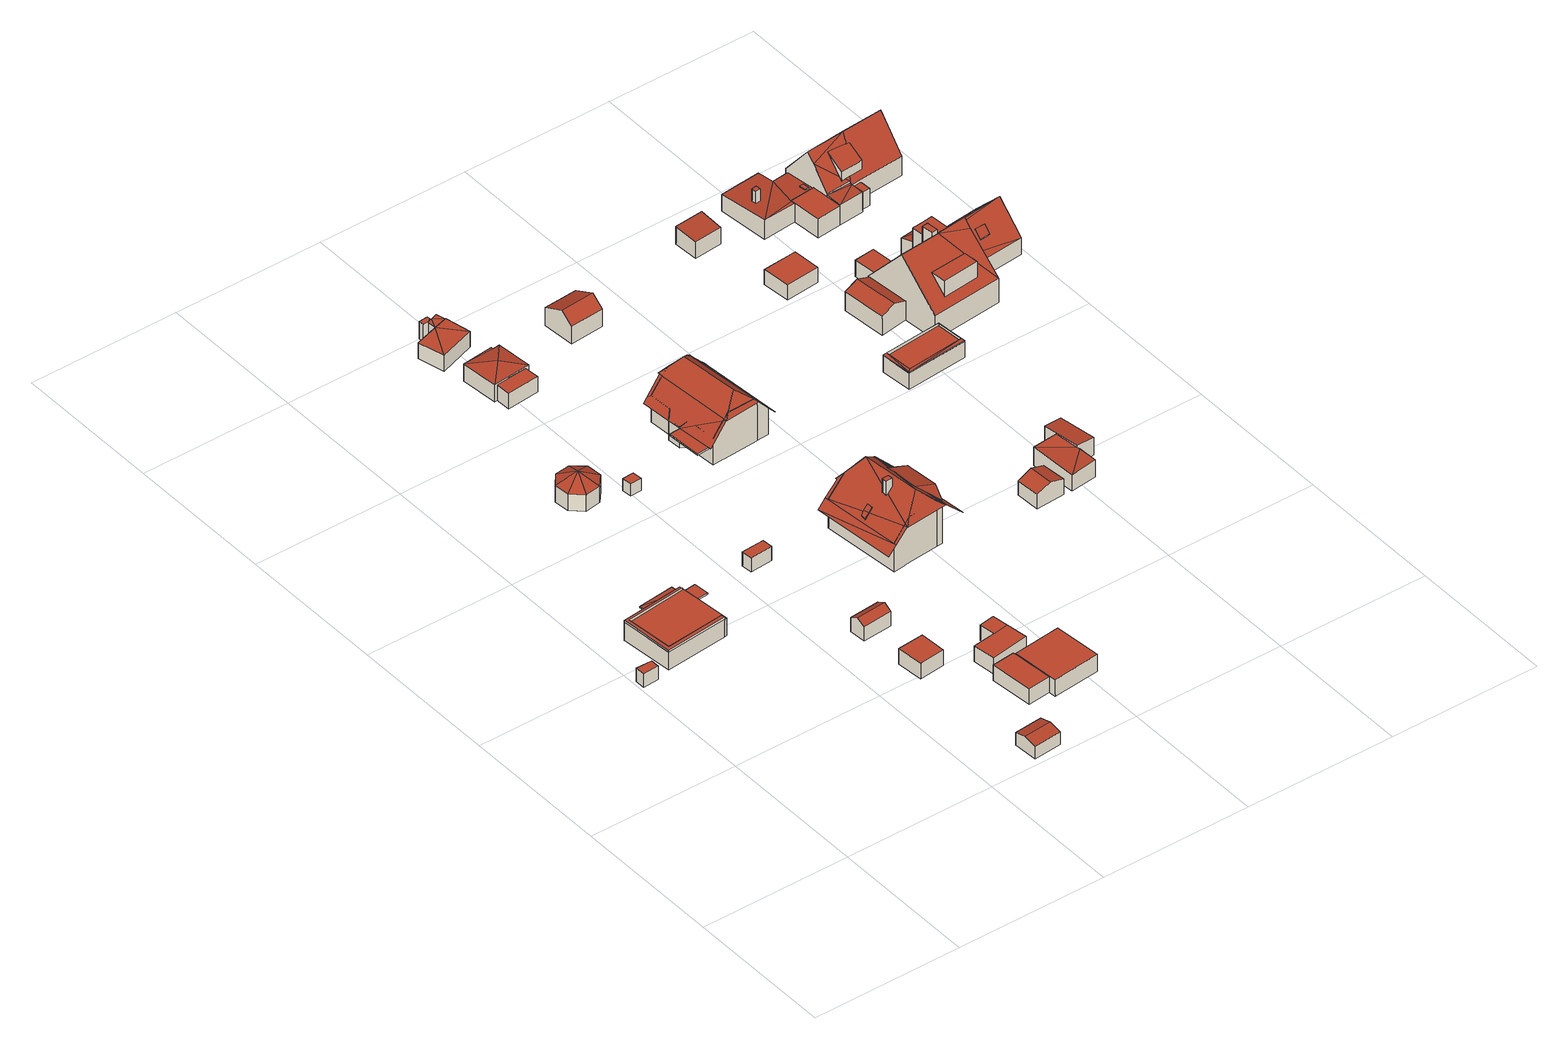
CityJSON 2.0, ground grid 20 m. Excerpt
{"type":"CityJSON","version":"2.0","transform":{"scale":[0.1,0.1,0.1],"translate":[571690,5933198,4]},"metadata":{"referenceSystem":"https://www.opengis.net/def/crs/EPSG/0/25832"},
"CityObjects":{
"building1":{"type":"Building","attributes":{"Grundfläche 2D":"2.508055","Grundhöhe NN":"5.512"},"geometry":[{"type":"Solid","lod":"3","boundaries":[[[[0,1,2,3]],[[4,5,3,2]],[[5,6,0,3]],[[6,7,1,0]],[[7,4,2,1]],[[7,6,5,4]]]],"semantics":{"surfaces":[{"type":"RoofSurface"},{"type":"WallSurface"},{"type":"GroundSurface"}],"values":[[0,1,1,1,1,2]]}}]},
"building2":{"type":"Building","attributes":{"Grundfläche 2D":"62.006761","Grundhöhe NN":"5.382"},"children":["building2-1","building2-2","building2-3"],"geometry":[{"type":"Solid","lod":"3","boundaries":[[[[8,9,10,11,12,13,14,15]],[[15,14,16,17,18,19]],[[15,19,18,17,20,8]],[[21,10,9,8,20,22]],[[11,10,21,23]],[[12,11,23,24]],[[13,12,24,25]],[[14,13,25,16]],[[20,17,16,25,24,23,21,22]]]],"semantics":{"surfaces":[{"type":"RoofSurface"},{"type":"WallSurface"},{"type":"GroundSurface"}],"values":[[0,1,1,1,1,1,1,1,2]]}}]},
"building2-1":{"type":"BuildingInstallation","parents":["building2"],"geometry":[{"type":"MultiSurface","lod":"3","boundaries":[[[26,27,28,29,30,31,32,33,34,35]],[[15,8,30,29]],[[8,9,10,32,31,30]],[[10,11,33,32]],[[11,36,34,33]],[[35,34,36,37]],[[26,35,37,38]],[[38,39,27,26]],[[39,14,15,29,28,27]]],"semantics":{"surfaces":[{"type":"RoofSurface"},{"type":"WallSurface"}],"values":[0,1,1,1,1,1,1,1,1]}}]},
"building2-2":{"type":"BuildingInstallation","parents":["building2"],"geometry":[{"type":"MultiSurface","lod":"3","boundaries":[[[40,19,41]],[[42,19,40]],[[18,43,41,19]],[[43,44,40,41]],[[44,45,42,40]],[[45,18,19,42]],[[45,44,43,18]]],"semantics":{"surfaces":[{"type":"RoofSurface"},{"type":"WallSurface"},{"type":"OuterCeilingSurface"}],"values":[0,0,1,1,1,1,2]}}]},
"building2-3":{"type":"BuildingInstallation","parents":["building2"],"geometry":[{"type":"MultiSurface","lod":"3","boundaries":[[[46,47,48,49]],[[50,51,49,48]],[[51,52,46,49]],[[52,53,47,46]],[[53,50,48,47]],[[53,52,51,50]]],"semantics":{"surfaces":[{"type":"RoofSurface"},{"type":"WallSurface"},{"type":"OuterCeilingSurface"}],"values":[0,1,1,1,1,2]}}]},
"building3":{"type":"Building","attributes":{"Grundfläche 2D":"11.785662","Grundhöhe NN":"5.277"},"geometry":[{"type":"Solid","lod":"3","boundaries":[[[[54,55,56,57]],[[58,55,54,59]],[[57,56,60,61]],[[59,54,57,61,62]],[[58,59,62,63]],[[60,56,55,58,63]],[[62,61,60,63]]]],"semantics":{"surfaces":[{"type":"RoofSurface"},{"type":"WallSurface"},{"type":"GroundSurface"}],"values":[[0,0,1,1,1,1,2]]}}]},
"building4":{"type":"Building","attributes":{"Grundfläche 2D":"12.159135","Grundhöhe NN":"5.161"},"geometry":[{"type":"Solid","lod":"3","boundaries":[[[[64,65,66,67]],[[68,69,67,66]],[[69,70,64,67]],[[70,71,65,64]],[[71,68,66,65]],[[71,70,69,68]]]],"semantics":{"surfaces":[{"type":"RoofSurface"},{"type":"WallSurface"},{"type":"GroundSurface"}],"values":[[0,1,1,1,1,2]]}}]},
"building5":{"type":"Building","attributes":{"Grundfläche 2D":"20.282658","Grundhöhe NN":"5.323"},"geometry":[{"type":"Solid","lod":"3","boundaries":[[[[72,73,74]],[[72,75,73]],[[72,74,76]],[[72,76,77]],[[72,77,78]],[[72,78,79]],[[72,79,80]],[[72,80,75]],[[81,82,74,73]],[[82,83,76,74]],[[83,84,77,76]],[[84,85,78,77]],[[85,86,79,78]],[[86,87,80,79]],[[87,88,75,80]],[[88,81,73,75]],[[83,82,81,88,87,86,85,84]]]],"semantics":{"surfaces":[{"type":"RoofSurface"},{"type":"WallSurface"},{"type":"GroundSurface"}],"values":[[0,0,0,0,0,0,0,0,1,1,1,1,1,1,1,1,2]]}}]},
"building6":{"type":"Building","attributes":{"Grundfläche 2D":"8.874611","Grundhöhe NN":"5.173"},"geometry":[{"type":"Solid","lod":"3","boundaries":[[[[89,90,91,92]],[[93,89,92,94]],[[94,92,91,95,96]],[[93,94,96,97]],[[90,89,93,97,98]],[[91,90,98,95]],[[96,95,98,97]]]],"semantics":{"surfaces":[{"type":"RoofSurface"},{"type":"WallSurface"},{"type":"GroundSurface"}],"values":[[0,0,1,1,1,1,2]]}}]},
"building7":{"type":"Building","attributes":{"Grundfläche 2D":"4.283038","Grundhöhe NN":"4.971"},"geometry":[{"type":"Solid","lod":"3","boundaries":[[[[99,100,101,102]],[[103,104,102,101]],[[104,105,99,102]],[[105,106,100,99]],[[106,103,101,100]],[[106,105,104,103]]]],"semantics":{"surfaces":[{"type":"RoofSurface"},{"type":"WallSurface"},{"type":"GroundSurface"}],"values":[[0,1,1,1,1,2]]}}]},
"building8":{"type":"Building","attributes":{"Grundfläche 2D":"58.211767","Grundhöhe NN":"5.163"},"geometry":[{"type":"Solid","lod":"3","boundaries":[[[[107,108,109,110]],[[111,112,113,114,115]],[[107,116,117,112,108]],[[118,109,108,112,111,119]],[[110,109,118,120]],[[107,110,120,116]],[[113,112,117,121]],[[114,113,121,122]],[[115,114,122,123]],[[111,115,123,119]],[[119,123,122,121,117,116,120,118]]]],"semantics":{"surfaces":[{"type":"RoofSurface"},{"type":"WallSurface"},{"type":"GroundSurface"}],"values":[[0,0,1,1,1,1,1,1,1,1,2]]}}]},
"building9":{"type":"Building","attributes":{"Grundfläche 2D":"19.921319","Grundhöhe NN":"5.163"},"geometry":[{"type":"Solid","lod":"3","boundaries":[[[[124,125,126,127]],[[128,129,126,125,130]],[[127,126,131,132]],[[124,127,132,133]],[[125,124,133,134]],[[130,125,134,135]],[[128,130,135,136]],[[129,128,136,137]],[[129,137,131,126]],[[137,136,135,134,133,132,131]]]],"semantics":{"surfaces":[{"type":"RoofSurface"},{"type":"WallSurface"},{"type":"GroundSurface"}],"values":[[0,0,1,1,1,1,1,1,1,2]]}}]},
"building10":{"type":"Building","attributes":{"Grundfläche 2D":"1.951425","Grundhöhe NN":"5.041"},"geometry":[{"type":"Solid","lod":"3","boundaries":[[[[138,139,140,141]],[[142,143,141,140]],[[143,144,138,141]],[[144,145,139,138]],[[145,142,140,139]],[[145,144,143,142]]]],"semantics":{"surfaces":[{"type":"RoofSurface"},{"type":"WallSurface"},{"type":"GroundSurface"}],"values":[[0,1,1,1,1,2]]}}]},
"building11":{"type":"Building","attributes":{"Grundfläche 2D":"8.244322","Grundhöhe NN":"5.201"},"geometry":[{"type":"Solid","lod":"3","boundaries":[[[[146,147,148,149]],[[150,151,149,148]],[[151,152,146,149]],[[152,153,147,146]],[[153,150,148,147]],[[153,152,151,150]]]],"semantics":{"surfaces":[{"type":"RoofSurface"},{"type":"WallSurface"},{"type":"GroundSurface"}],"values":[[0,1,1,1,1,2]]}}]},
"building12":{"type":"Building","attributes":{"Grundfläche 2D":"25.301814","Grundhöhe NN":"5.186"},"geometry":[{"type":"Solid","lod":"3","boundaries":[[[[154,155,156,157]],[[157,156,158]],[[159,155,154]],[[160,156,155]],[[158,156,160]],[[154,157,161,162]],[[159,154,162,163]],[[155,159,163,164]],[[160,155,164,165]],[[158,160,165,166]],[[157,158,166,161]],[[165,164,163,162,161,166]]]],"semantics":{"surfaces":[{"type":"RoofSurface"},{"type":"WallSurface"},{"type":"GroundSurface"}],"values":[[0,0,0,0,0,1,1,1,1,1,1,2]]}}]},
"building13":{"type":"Building","attributes":{"Grundfläche 2D":"18.310745","Grundhöhe NN":"5.085"},"geometry":[{"type":"Solid","lod":"3","boundaries":[[[[167,168,169,170]],[[171,169,168]],[[171,168,172]],[[170,169,173,174]],[[175,172,168,167,170,174,176]],[[171,172,175,177]],[[169,171,177,173]],[[176,174,173,177,175]]]],"semantics":{"surfaces":[{"type":"RoofSurface"},{"type":"WallSurface"},{"type":"GroundSurface"}],"values":[[0,0,0,1,1,1,1,2]]}}]},
"building14":{"type":"Building","attributes":{"Grundfläche 2D":"0.806974","Grundhöhe NN":"4.992"},"geometry":[{"type":"Solid","lod":"3","boundaries":[[[[178,179,180,181,182,183]],[[180,179,184,185]],[[181,180,185,186]],[[182,181,186,187]],[[183,182,187,188]],[[178,183,188,189]],[[179,178,189,184]],[[188,187,186,185,184,189]]]],"semantics":{"surfaces":[{"type":"RoofSurface"},{"type":"WallSurface"},{"type":"GroundSurface"}],"values":[[0,1,1,1,1,1,1,2]]}}]},
"building15":{"type":"Building","attributes":{"Grundfläche 2D":"2.112797","Grundhöhe NN":"4.996"},"geometry":[{"type":"Solid","lod":"3","boundaries":[[[[167,190,168]],[[168,190,191,192]],[[193,190,167]],[[167,168,194,195]],[[193,167,195,196]],[[189,188,192,191,190,193,196,197]],[[168,192,188,194]],[[197,196,195,194,188,189]]]],"semantics":{"surfaces":[{"type":"RoofSurface"},{"type":"WallSurface"},{"type":"GroundSurface"}],"values":[[0,0,0,1,1,1,1,2]]}}]},
"building16":{"type":"Building","attributes":{"Grundfläche 2D":"90.891663","Grundhöhe NN":"5.380"},"children":["building16-1","building16-2"],"geometry":[{"type":"MultiSurface","lod":"3","boundaries":[[[198,199,200,201,202,203]],[[204,205,206,207,201,200,208]],[[209,210,211,207,206,205,212,213,214,215,216,217,218]],[[219,220,221,222,209,218,217]],[[223,224,225,226,227,228,229,230,231,232]],[[233,234,224]],[[235,236,208,200,237,199,202,238,239,240,241,242,243,222,244,219,217,216,245,246,247,248,249,250]],[[208,236,235,251,204]],[[213,245,216,215,214]],[[252,253,247,246,245]],[[254,245,213,212,205,204,251,235,255,256]],[[229,228,227,226,225,257,258,259,254,260,261,262,230]],[[223,232,231,230,233,224]],[[263,257,225,264,265]],[[259,258,257,263,265,245,254]],[[199,237,200]],[[254,256,255,261,260]],[[263,265,263,257]],[[245,265,264,253,252]],[[238,202,201,207,211,210,209,222,243,242,241,240,239]],[[266,267,231,229,268,260,256,269,251,236,237,270,271,272]],[[223,232,231,267,273]],[[274,275,276,277,252,265,263,257,226,223,273,278]],[[279,246,252,277,280]],[[281,219,279,280,282]],[[283,284,285,286,287,281,282,288]],[[289,290,285,284,291]],[[292,293,289,291,294]],[[295,296,292,294,297]],[[298,295,297,299]],[[271,270,199,300,298,299]],[[288,282,280,277,276,275,274,278,273,267,266,272,271,299,297,294,291,284,283]],[[287,244,287,286,285,290,289,293,292,296,295,298,300,239,199,270,237,236,251,235,250,249,248,247,219]],[[253,246,247]],[[279,219,281,287,219,247,246]],[[287,244,287,281]],[[239,300,199]],[[251,269,256,255,235]],[[255,256,260,261]],[[261,260,268,229,230,262]],[[231,232,234,233,230]],[[229,231,230]],[[224,234,232,223]],[[223,226,225,224]],[[226,257,225]],[[253,264,265,252]],[[252,246,253]]],"semantics":{"surfaces":[{"type":"RoofSurface"},{"type":"WallSurface"},{"type":"GroundSurface"}],"values":[0,0,0,0,0,0,0,0,0,0,0,0,0,0,0,0,0,0,0,1,1,1,1,1,1,1,1,1,1,1,1,2,0,0,0,0,0,0,0,0,0,0,0,0,0,0,0]}}]},
"building16-1":{"type":"BuildingInstallation","parents":["building16"],"geometry":[{"type":"MultiSurface","lod":"3","boundaries":[[[301,302,303,304]],[[305,302,301,306]],[[307,308,305,306]],[[309,303,302,305,308,227]],[[309,310,304,303]],[[307,306,301,304,310,228]]],"semantics":{"surfaces":[{"type":"RoofSurface"},{"type":"WallSurface"}],"values":[0,0,1,1,1,1]}}]},
"building16-2":{"type":"BuildingInstallation","parents":["building16"],"geometry":[{"type":"MultiSurface","lod":"3","boundaries":[[[311,312,313,314]],[[259,315,312,311,316]],[[315,317,313,312]],[[258,318,314,313,317]],[[318,316,311,314]]],"semantics":{"surfaces":[{"type":"RoofSurface"},{"type":"WallSurface"}],"values":[0,1,1,1,1]}}]},
"building17":{"type":"Building","attributes":{"Grundfläche 2D":"82.713298","Grundhöhe NN":"5.470"},"children":["building17-1","building17-2"],"geometry":[{"type":"MultiSurface","lod":"3","boundaries":[[[319,320,321,322,323,324,325,326,327,328]],[[329,330,331,332,328,327,333,334,333,335,336,337]],[[337,336,337,338,339,340,330,329]],[[341,340,339,338,337,336,342,343]],[[341,343,342,344,345,340]],[[328,332,331,320,319]],[[324,323,322,321,346,347,348,349,350]],[[350,349,348,351,324]],[[326,325,335,333,327]],[[352,353,354,355,356,357]],[[349,353,352,357,356,358,359]],[[360,361,362,337,334,333,326,363,364,323,350,359,358,365]],[[343,337,362,366]],[[341,343,366,367]],[[368,369,370,371,322,372,319,332,373,329,339,341,367,374]],[[375,370,369,376]],[[377,375,376,378]],[[354,379,377,378,380,355]],[[380,378,376,369,368,374,367,366,362,361,360,365,358,356,355]],[[330,329,373,332,331]],[[329,330,340,339]],[[331,332,319,320]],[[372,322,321,320,319]],[[346,321,322,371,370,375,377,379,354,353,349,359,350,323,324,351,348,347]],[[363,326,325,324,323,364]],[[325,326,333,335]],[[333,334,337,336,335]],[[336,337,343,342]],[[341,339,340]]],"semantics":{"surfaces":[{"type":"RoofSurface"},{"type":"WallSurface"},{"type":"GroundSurface"}],"values":[0,0,0,0,0,0,0,0,0,1,1,1,1,1,1,1,1,1,2,0,0,0,0,0,0,0,0,0,0]}}]},
"building17-1":{"type":"BuildingInstallation","parents":["building17"],"geometry":[{"type":"MultiSurface","lod":"3","boundaries":[[[381,382,383,384,385]],[[381,385,386]],[[387,338,388,386,385,384]],[[389,387,384,383]],[[388,390,382,381,386]],[[390,389,383,382]]],"semantics":{"surfaces":[{"type":"RoofSurface"},{"type":"WallSurface"}],"values":[0,0,1,1,1,1]}}]},
"building17-2":{"type":"BuildingInstallation","parents":["building17"],"geometry":[{"type":"MultiSurface","lod":"3","boundaries":[[[391,392,393,394,352]],[[394,395,357,352]],[[396,397,392,391]],[[393,392,397,398]],[[398,395,394,393]],[[352,357,396,391]],[[395,398,397,396,357]]],"semantics":{"surfaces":[{"type":"RoofSurface"},{"type":"WallSurface"},{"type":"OuterCeilingSurface"}],"values":[0,1,1,1,1,1,2]}}]},
"building18":{"type":"Building","attributes":{"Grundfläche 2D":"19.688882","Grundhöhe NN":"5.358"},"geometry":[{"type":"Solid","lod":"3","boundaries":[[[[399,400,401,402]],[[403,399,402,404]],[[404,402,401,405,406]],[[403,404,406,407]],[[400,399,403,407,408]],[[401,400,408,405]],[[406,405,408,407]]]],"semantics":{"surfaces":[{"type":"RoofSurface"},{"type":"WallSurface"},{"type":"GroundSurface"}],"values":[[0,0,1,1,1,1,2]]}}]},
"building19":{"type":"Building","attributes":{"Grundfläche 2D":"12.025343","Grundhöhe NN":"5.347"},"geometry":[{"type":"Solid","lod":"3","boundaries":[[[[409,410,411,412]],[[413,409,412,414]],[[414,412,411,415,416]],[[413,414,416,417]],[[410,409,413,417,418]],[[411,410,418,415]],[[416,415,418,417]]]],"semantics":{"surfaces":[{"type":"RoofSurface"},{"type":"WallSurface"},{"type":"GroundSurface"}],"values":[[0,0,1,1,1,1,2]]}}]},
"building20":{"type":"Building","attributes":{"Grundfläche 2D":"34.593284","Grundhöhe NN":"5.346"},"geometry":[{"type":"Solid","lod":"3","boundaries":[[[[419,420,421]],[[422,419,421,423]],[[422,423,424]],[[425,426,427,428]],[[421,420,429,430]],[[423,421,430,431]],[[424,423,431,432]],[[419,422,424,432,433]],[[426,425,434,435]],[[427,426,435,436]],[[419,428,427,436,429,420]],[[428,419,433,434,425]],[[436,435,434,433,432,431,430,429]]]],"semantics":{"surfaces":[{"type":"RoofSurface"},{"type":"WallSurface"},{"type":"GroundSurface"}],"values":[[0,0,0,0,1,1,1,1,1,1,1,1,2]]}}]},
"building21":{"type":"Building","attributes":{"Grundfläche 2D":"34.370645","Grundhöhe NN":"5.503"},"children":["building21-1","building21-2"],"geometry":[{"type":"Solid","lod":"3","boundaries":[[[[437,438,439,440]],[[441,442,440,439]],[[442,443,437,440]],[[443,444,438,437]],[[444,441,439,438]],[[444,443,442,441]]]],"semantics":{"surfaces":[{"type":"RoofSurface"},{"type":"WallSurface"},{"type":"GroundSurface"}],"values":[[0,1,1,1,1,2]]}}]},
"building21-1":{"type":"BuildingInstallation","parents":["building21"],"geometry":[{"type":"MultiSurface","lod":"3","boundaries":[[[445,446,447]],[[448,446,445]],[[449,445,450]],[[448,445,449]],[[451,452,445,447]],[[450,445,452,453]],[[439,440,448,449]],[[440,437,446,448]]],"semantics":{"surfaces":[{"type":"RoofSurface"},{"type":"WallSurface"}],"values":[0,0,0,0,1,1,1,1]}}]},
"building21-2":{"type":"BuildingInstallation","parents":["building21"],"geometry":[{"type":"MultiSurface","lod":"3","boundaries":[[[454,447,446]],[[455,447,454]],[[455,454,449]],[[455,449,450]],[[437,438,454,446]],[[438,439,449,454]],[[453,456,455,450]],[[447,455,456,451]]],"semantics":{"surfaces":[{"type":"RoofSurface"},{"type":"WallSurface"}],"values":[0,0,0,0,1,1,1,1]}}]},
"building22":{"type":"Building","attributes":{"Grundfläche 2D":"12.632268","Grundhöhe NN":"5.369"},"geometry":[{"type":"Solid","lod":"3","boundaries":[[[[457,458,459,460]],[[461,462,460,459]],[[462,463,457,460]],[[463,464,458,457]],[[464,461,459,458]],[[464,463,462,461]]]],"semantics":{"surfaces":[{"type":"RoofSurface"},{"type":"WallSurface"},{"type":"GroundSurface"}],"values":[[0,1,1,1,1,2]]}}]},
"building23":{"type":"Building","attributes":{"Grundfläche 2D":"16.955558","Grundhöhe NN":"5.414"},"geometry":[{"type":"Solid","lod":"3","boundaries":[[[[465,466,467,468]],[[469,470,468,467]],[[470,471,465,468]],[[471,472,466,465]],[[472,469,467,466]],[[472,471,470,469]]]],"semantics":{"surfaces":[{"type":"RoofSurface"},{"type":"WallSurface"},{"type":"GroundSurface"}],"values":[[0,1,1,1,1,2]]}}]},
"building24":{"type":"Building","attributes":{"Grundfläche 2D":"9.010170","Grundhöhe NN":"5.503"},"geometry":[{"type":"Solid","lod":"3","boundaries":[[[[473,474,475,476]],[[477,478,476,475]],[[478,479,473,476]],[[479,480,474,473]],[[480,477,475,474]],[[480,479,478,477]]]],"semantics":{"surfaces":[{"type":"RoofSurface"},{"type":"WallSurface"},{"type":"GroundSurface"}],"values":[[0,1,1,1,1,2]]}}]},
"building25":{"type":"Building","attributes":{"Grundfläche 2D":"186.059493","Grundhöhe NN":"5.503"},"children":["building25-1","building25-2","building25-3","building25-4","building25-5"],"geometry":[{"type":"Solid","lod":"3","boundaries":[[[[481,482,483,484]],[[485,486,487,488,489,490]],[[491,492,485,490]],[[493,494,495,496]],[[497,493,496]],[[485,497,498]],[[485,493,497]],[[489,488,499,490]],[[487,486,485,498,500,501,502,488]],[[503,504,505]],[[506,507,498,503,508,509,510]],[[498,504,503]],[[500,498,500,501]],[[501,500,498,507,506,510,511,502]],[[512,511,510]],[[513,488,514,515]],[[513,515,516]],[[502,514,488]],[[517,510,509,508,518,519,517,520,521,522,523,524,525,526]],[[519,527,510,517]],[[527,512,510]],[[528,529,530,531,532]],[[533,529,528,534]],[[498,497,504]],[[515,514,502,511,512,527,516]],[[492,493,485]],[[520,517,481,484,521]],[[481,517,526]],[[481,526,482]],[[482,526,525,524]],[[522,483,482,524,523]],[[522,521,484,483]],[[534,528,532,535,536]],[[533,534,536,537]],[[538,530,529,533,537]],[[519,518,539,540]],[[516,527,519,540,541]],[[513,516,541,542]],[[499,488,513,542,543]],[[544,492,491,490,499,543,545]],[[494,493,492,544,546,495]],[[496,495,546,547]],[[504,497,496,547,548]],[[505,504,548,549]],[[531,530,538,539,518,508,503,505,549,535,532]],[[535,549,548,547,546,544,545,543,542,541,540,539,538,537,536]]]],"semantics":{"surfaces":[{"type":"RoofSurface"},{"type":"WallSurface"},{"type":"GroundSurface"}],"values":[[0,0,0,0,0,0,0,0,0,0,0,0,0,0,0,0,0,0,0,0,0,0,0,1,1,1,1,1,1,1,1,1,1,1,1,1,1,1,1,1,1,1,1,1,1,2]]}}]},
"building25-1":{"type":"BuildingInstallation","parents":["building25"],"geometry":[{"type":"MultiSurface","lod":"3","boundaries":[[[550,551,552,553,554,555]],[[552,551,556,557]],[[553,552,557,558]],[[559,555,554,553,558,560]],[[556,551,550,555,559,561]]],"semantics":{"surfaces":[{"type":"RoofSurface"},{"type":"WallSurface"}],"values":[0,1,1,1,1]}}]},
"building25-2":{"type":"BuildingInstallation","parents":["building25"],"geometry":[{"type":"MultiSurface","lod":"3","boundaries":[[[562,563,564]],[[565,566,562,564,567]],[[568,569,566,565]],[[487,563,562,566,569]],[[570,567,564,563,486]],[[570,568,565,567]]],"semantics":{"surfaces":[{"type":"RoofSurface"},{"type":"WallSurface"}],"values":[0,0,1,1,1,1]}}]},
"building25-3":{"type":"BuildingInstallation","parents":["building25"],"geometry":[{"type":"MultiSurface","lod":"3","boundaries":[[[571,572,573,574]],[[574,573,575,576]],[[573,572,577,575]],[[571,574,576,578]],[[572,571,578,577]]],"semantics":{"surfaces":[{"type":"RoofSurface"},{"type":"WallSurface"}],"values":[0,1,1,1,1]}}]},
"building25-4":{"type":"BuildingInstallation","parents":["building25"],"geometry":[{"type":"MultiSurface","lod":"3","boundaries":[[[579,580,581,582,583]],[[582,581,584]],[[585,581,580,579]],[[583,582,584,586]],[[489,579,583,586]]],"semantics":{"surfaces":[{"type":"RoofSurface"},{"type":"WallSurface"}],"values":[0,1,1,1,1]}}]},
"building25-5":{"type":"BuildingInstallation","parents":["building25"],"geometry":[{"type":"MultiSurface","lod":"3","boundaries":[[[587,588,589,590,591,592,593,594]],[[589,588,595,596]],[[590,589,596,506,591]],[[593,592,501,597]],[[593,597,500,594]],[[594,500,507,587]],[[588,587,507,595]]],"semantics":{"surfaces":[{"type":"RoofSurface"},{"type":"WallSurface"}],"values":[0,1,1,1,1,1,1]}}]},
"building26":{"type":"Building","attributes":{"Grundfläche 2D":"143.399153","Grundhöhe NN":"5.457"},"children":["building26-1","building26-2","building26-3"],"geometry":[{"type":"Solid","lod":"3","boundaries":[[[[598,599,600,601,602,603]],[[604,602,601]],[[605,606,604,607,608]],[[602,604,606,605,608,609,610]],[[603,602,610,609,608,611,612,613,614]],[[615,616,617,618]],[[618,619,615]],[[615,619,620,621]],[[622,619,618]],[[611,623,624,625]],[[624,626,625]],[[626,627,625]],[[628,629,630,631,632]],[[633,634,635,636]],[[629,628,624,607,604,601,600,599,637,638,621,620]],[[623,608,607,624]],[[623,608,623,639]],[[623,611,608]],[[640,614,613,612,636,635,641]],[[598,603,614,640,642]],[[599,598,642,637]],[[615,621,638,643]],[[616,615,643,644]],[[617,616,644,645]],[[618,617,645,646]],[[622,618,646,647]],[[612,611,625]],[[633,636,612,625,627,648,649]],[[624,628,632,626]],[[626,632,650,648,627]],[[629,620,619,630]],[[651,631,630,619,622,647]],[[632,631,651,650]],[[634,633,649,652]],[[635,634,652,641]],[[647,646,645,644,643,638,637,642,640,641,652,649,648,650,651]]]],"semantics":{"surfaces":[{"type":"RoofSurface"},{"type":"WallSurface"},{"type":"GroundSurface"}],"values":[[0,0,0,0,0,0,0,0,0,0,0,0,0,0,1,1,1,1,1,1,1,1,1,1,1,1,1,1,1,1,1,1,1,1,1,2]]}}]},
"building26-1":{"type":"BuildingInstallation","parents":["building26"],"geometry":[{"type":"MultiSurface","lod":"3","boundaries":[[[653,654,610,655,656,657,658]],[[659,653,658]],[[653,654,610,655,610,654]],[[660,656,655,606]],[[658,657,656,660,605,609,661,659]]],"semantics":{"surfaces":[{"type":"RoofSurface"},{"type":"WallSurface"}],"values":[0,1,1,1,1]}}]},
"building26-2":{"type":"BuildingInstallation","parents":["building26"],"geometry":[{"type":"MultiSurface","lod":"3","boundaries":[[[662,663,664,665]],[[665,664,666,667]],[[662,665,667,668]],[[663,662,668,669]],[[664,663,669,666]]],"semantics":{"surfaces":[{"type":"RoofSurface"},{"type":"WallSurface"}],"values":[0,1,1,1,1]}}]},
"building26-3":{"type":"BuildingInstallation","parents":["building26"],"geometry":[{"type":"MultiSurface","lod":"3","boundaries":[[[670,671,672,673]],[[672,671,674,675]],[[676,677,670,673]],[[671,670,677,674]],[[675,676,673,672]]],"semantics":{"surfaces":[{"type":"RoofSurface"},{"type":"WallSurface"}],"values":[0,1,1,1,1]}}]}
},
"vertices":[
[22,366,34],[22,378,34],[1,378,34],[1,365,34],[1,378,15],[1,365,15],[22,366,15],[22,378,15],
[35,444,39],[36,441,39],[42,373,39],[126,381,39],[129,382,39],[122,452,39],[119,452,39],[119,453,39],[119,452,14],[119,453,14],[119,453,32],[119,453,35],[35,444,14],[42,373,14],[36,441,14],[126,381,14],[129,382,14],[122,452,14],
[40,441,42],[120,450,42],[119,452,42],[119,453,42],[35,444,42],[36,441,42],[42,373,42],[126,381,42],[125,386,42],[46,378,42],[125,386,39],[46,378,39],[40,441,39],[120,450,39],
[70,461,34],[118,466,34],[71,448,35],[118,466,32],[70,461,32],[71,448,32],
[143,434,34],[141,454,34],[122,452,34],[124,432,34],[122,452,32],[124,432,32],[143,434,32],[141,454,32],
[264,22,35],[301,25,35],[300,41,31],[263,38,31],[302,9,31],[265,6,31],[300,41,13],[263,38,13],[265,6,13],[302,9,13],
[252,194,34],[286,197,34],[284,232,34],[249,229,34],[284,232,12],[249,229,12],[252,194,12],[286,197,12],
[150,675,48],[157,700,36],[137,698,36],[173,687,36],[124,682,36],[126,662,36],[141,648,36],[162,651,36],[175,666,36],[157,700,13],[137,698,13],[124,682,13],[126,662,13],[141,648,13],[162,651,13],[175,666,13],[173,687,13],
[243,295,38],[244,284,32],[283,287,32],[283,298,38],[242,306,32],[282,309,32],[283,287,12],[282,309,12],[242,306,12],[244,284,12],
[220,471,30],[221,457,30],[251,459,30],[250,473,30],[251,459,10],[250,473,10],[220,471,10],[221,457,10],
[407,149,36],[344,143,35],[350,80,35],[413,86,36],[349,89,34],[344,143,34],[343,146,34],[313,143,34],[319,86,34],[407,149,12],[344,143,12],[350,80,12],[349,89,12],[413,86,12],[343,146,12],[313,143,12],[319,86,12],
[345,207,34],[348,186,34],[368,189,34],[365,210,34],[321,152,34],[372,160,34],[317,182,34],[368,189,12],[365,210,12],[345,207,12],[348,186,12],[317,182,12],[321,152,12],[372,160,12],
[213,643,27],[212,656,27],[197,655,27],[198,642,27],[197,655,10],[198,642,10],[213,643,10],[212,656,10],
[184,842,34],[227,846,34],[225,865,34],[183,862,34],[225,865,12],[183,862,12],[184,842,12],[227,846,12],
[216,912,36],[175,911,36],[204,888,41],[226,913,36],[230,866,36],[216,915,36],[179,861,36],[226,913,12],[216,912,12],[216,915,12],[175,911,12],[179,861,12],[230,866,12],
[209,988,33],[191,983,33],[217,954,33],[210,988,33],[169,938,33],[160,973,33],[217,954,11],[210,988,11],[160,973,11],[209,988,11],[169,938,11],
[195,997,34],[195,1002,34],[183,1001,34],[183,994,34],[190,994,34],[190,995,34],[195,1002,10],[183,1001,10],[183,994,10],[190,994,10],[190,995,10],[195,997,10],
[197,997,33],[195,997,33],[190,995,33],[206,1000,33],[191,983,10],[209,988,10],[206,1000,10],[197,997,10],
[423,452,52],[423,451,54],[421,450,56],[424,446,62],[424,451,53],[423,453,51],[398,438,80],[394,437,84],[424,440,70],[425,440,70],[407,443,71],[429,396,70],[426,428,70],[425,433,70],[394,436,84],[396,427,84],[397,411,84],[397,408,84],[397,404,84],[398,393,84],[411,394,78],[412,390,71],[412,388,69],[430,384,51],[430,385,53],[342,357,54],[342,354,54],[358,355,71],[357,359,70],[346,407,63],[344,414,62],[332,462,55],[331,466,54],[332,462,54],[335,429,54],[320,465,43],[331,353,43],[405,473,71],[405,469,71],[407,469,68],[424,450,53],[424,446,53],[425,440,53],[428,404,53],[430,391,53],[430,390,53],[423,387,60],[385,375,98],[408,364,77],[415,361,71],[443,364,43],[436,429,43],[431,476,43],[404,469,72],[406,364,78],[415,359,71],[377,453,98],[405,474,71],[397,468,78],[359,359,72],[367,401,83],[368,408,85],[357,464,79],[348,469,71],[348,467,71],[364,360,77],[358,354,71],[365,360,78],[404,469,14],[332,462,14],[355,464,77],[398,468,77],[421,471,54],[421,471,14],[405,469,14],[342,357,14],[359,359,14],[364,360,14],[365,360,14],[406,364,14],[357,359,14],[414,364,71],[414,364,14],[411,395,71],[411,395,14],[426,397,14],[428,397,14],[428,397,54],[426,397,56],[412,395,71],[412,395,14],[428,405,54],[428,403,54],[428,405,14],[435,409,46],[429,406,52],[435,409,14],[433,428,46],[434,421,46],[433,428,14],[424,433,54],[424,433,14],[423,447,54],
[344,414,63],[346,407,64],[350,407,69],[350,415,69],[340,406,58],[340,413,59],[340,413,58],[340,406,57],[350,407,68],[350,415,68],
[373,408,102],[365,408,102],[365,401,102],[374,402,102],[365,408,82],[373,408,90],[365,401,82],[374,402,90],
[316,728,79],[307,734,71],[307,731,71],[307,727,71],[315,626,71],[315,623,71],[315,622,71],[321,627,77],[338,640,92],[331,718,92],[353,731,71],[353,735,71],[353,737,71],[345,731,79],[358,629,76],[362,629,72],[363,626,71],[363,627,71],[363,629,71],[367,692,60],[370,733,54],[370,737,53],[370,733,53],[379,628,53],[379,630,53],[388,629,43],[379,737,43],[283,729,43],[286,689,43],[288,670,43],[297,655,52],[313,626,69],[292,621,43],[296,666,43],[296,666,52],[288,671,44],[288,671,15],[296,666,15],[296,666,41],[299,625,15],[299,625,52],[315,626,15],[362,629,15],[363,629,15],[320,627,76],[316,626,72],[313,626,15],[379,630,15],[370,733,15],[306,727,15],[291,726,15],[291,726,52],[306,727,69],[314,728,77],[347,731,77],[307,727,15],[293,695,52],[293,695,15],[287,689,44],[287,689,15],[288,672,44],[288,672,15],
[367,699,60],[367,700,60],[359,699,70],[359,691,70],[367,692,61],[368,692,60],[359,691,69],[368,692,59],[359,699,69],[367,700,59],
[289,670,43],[273,669,43],[276,623,43],[299,625,43],[299,625,41],[289,670,41],[273,669,41],[276,623,41],
[350,906,52],[348,934,39],[303,931,39],[305,903,52],[351,891,39],[306,887,39],[303,931,14],[306,887,14],[351,891,14],[348,934,14],
[553,350,41],[572,351,35],[569,383,35],[551,382,41],[534,349,33],[532,381,33],[569,383,13],[532,381,13],[534,349,13],[572,351,13],
[615,382,38],[611,415,38],[577,411,39],[616,379,38],[583,350,36],[618,354,37],[640,385,38],[634,436,36],[609,433,39],[615,382,41],[611,415,13],[577,411,13],[583,350,13],[618,354,13],[615,382,13],[640,385,13],[634,436,13],[609,433,13],
[627,645,38],[545,639,38],[549,597,38],[631,604,38],[549,597,15],[631,604,15],[627,645,15],[545,639,15],
[628,606,42],[627,645,39],[625,643,42],[631,604,39],[549,597,39],[551,599,42],[625,643,38],[628,606,38],[551,599,38],
[545,639,39],[548,636,42],[548,636,38],
[505,922,37],[542,925,37],[541,958,39],[503,955,39],[541,958,14],[503,955,14],[505,922,14],[542,925,14],
[540,803,35],[585,807,35],[582,844,35],[536,840,35],[582,844,14],[536,840,14],[540,803,14],[585,807,14],
[623,789,38],[626,756,38],[653,759,38],[650,792,38],[653,759,15],[650,792,15],[623,789,15],[626,756,15],
[693,684,80],[644,680,80],[646,659,80],[695,664,80],[730,760,49],[733,759,50],[736,758,52],[787,743,76],[765,759,57],[742,776,36],[733,775,36],[729,775,36],[729,775,45],[728,785,43],[727,791,41],[684,786,41],[687,760,48],[688,756,48],[783,779,38],[689,755,49],[705,740,69],[711,735,76],[614,753,44],[687,760,43],[614,755,42],[680,729,78],[688,755,49],[619,701,104],[665,705,104],[673,706,104],[711,732,80],[713,710,104],[790,708,38],[711,732,72],[713,710,49],[714,701,38],[693,684,79],[624,648,49],[719,657,49],[694,679,74],[695,664,58],[646,659,58],[644,676,76],[644,680,79],[647,680,79],[689,684,79],[714,701,94],[596,751,49],[602,692,49],[620,695,42],[619,701,42],[614,753,42],[583,690,42],[578,749,42],[614,753,15],[578,749,15],[583,690,15],[620,695,15],[624,648,15],[719,657,15],[714,701,15],[790,708,15],[783,779,15],[729,775,15],[733,775,15],[727,791,15],[684,786,15],[687,760,15],[614,755,15],
[671,719,109],[671,722,109],[663,721,109],[665,706,109],[666,706,109],[673,707,109],[671,722,85],[663,721,85],[665,706,102],[673,707,102],[666,706,102],[671,719,88],
[736,758,53],[736,760,51],[733,759,51],[731,752,60],[737,752,60],[731,759,51],[731,752,59],[737,752,59],[731,759,50],
[741,717,55],[755,719,54],[754,727,64],[740,726,64],[754,727,63],[740,726,63],[755,719,53],[741,717,54],
[764,763,53],[761,762,53],[759,762,53],[760,755,61],[765,755,61],[760,755,60],[760,762,53],[765,755,60],
[688,755,80],[675,754,80],[677,729,80],[680,729,80],[702,731,80],[706,731,80],[704,757,80],[689,755,80],[675,754,49],[677,729,78],[704,757,50],
[764,966,42],[656,956,44],[657,954,47],[660,922,87],[713,927,87],[768,931,87],[661,913,75],[691,896,50],[685,899,55],[663,891,46],[696,893,47],[698,896,51],[710,919,78],[696,891,44],[696,890,43],[710,892,43],[771,897,42],[635,952,39],[632,974,38],[577,969,38],[584,901,42],[628,910,41],[661,913,41],[657,954,39],[629,905,41],[696,893,44],[663,891,45],[696,890,44],[665,870,43],[698,873,43],[663,891,42],[661,913,42],[628,910,42],[632,867,42],[665,870,42],[698,876,39],[711,877,39],[710,892,39],[696,890,39],[656,956,15],[657,954,15],[696,893,15],[771,897,15],[710,892,15],[764,966,15],[635,952,15],[632,974,15],[577,969,15],[584,901,15],[629,905,15],[698,873,15],[698,876,15],[665,870,15],[632,867,15],[711,877,15],
[714,920,78],[713,919,78],[684,917,78],[686,895,63],[711,897,63],[716,898,63],[716,898,50],[686,895,50],[711,897,50],
[596,932,57],[602,932,57],[602,939,57],[595,938,57],[602,939,40],[595,938,40],[596,932,40],[602,932,40],
[652,916,42],[657,916,42],[656,925,42],[651,925,42],[657,916,41],[656,925,40],[651,925,40],[652,916,41]
]}
